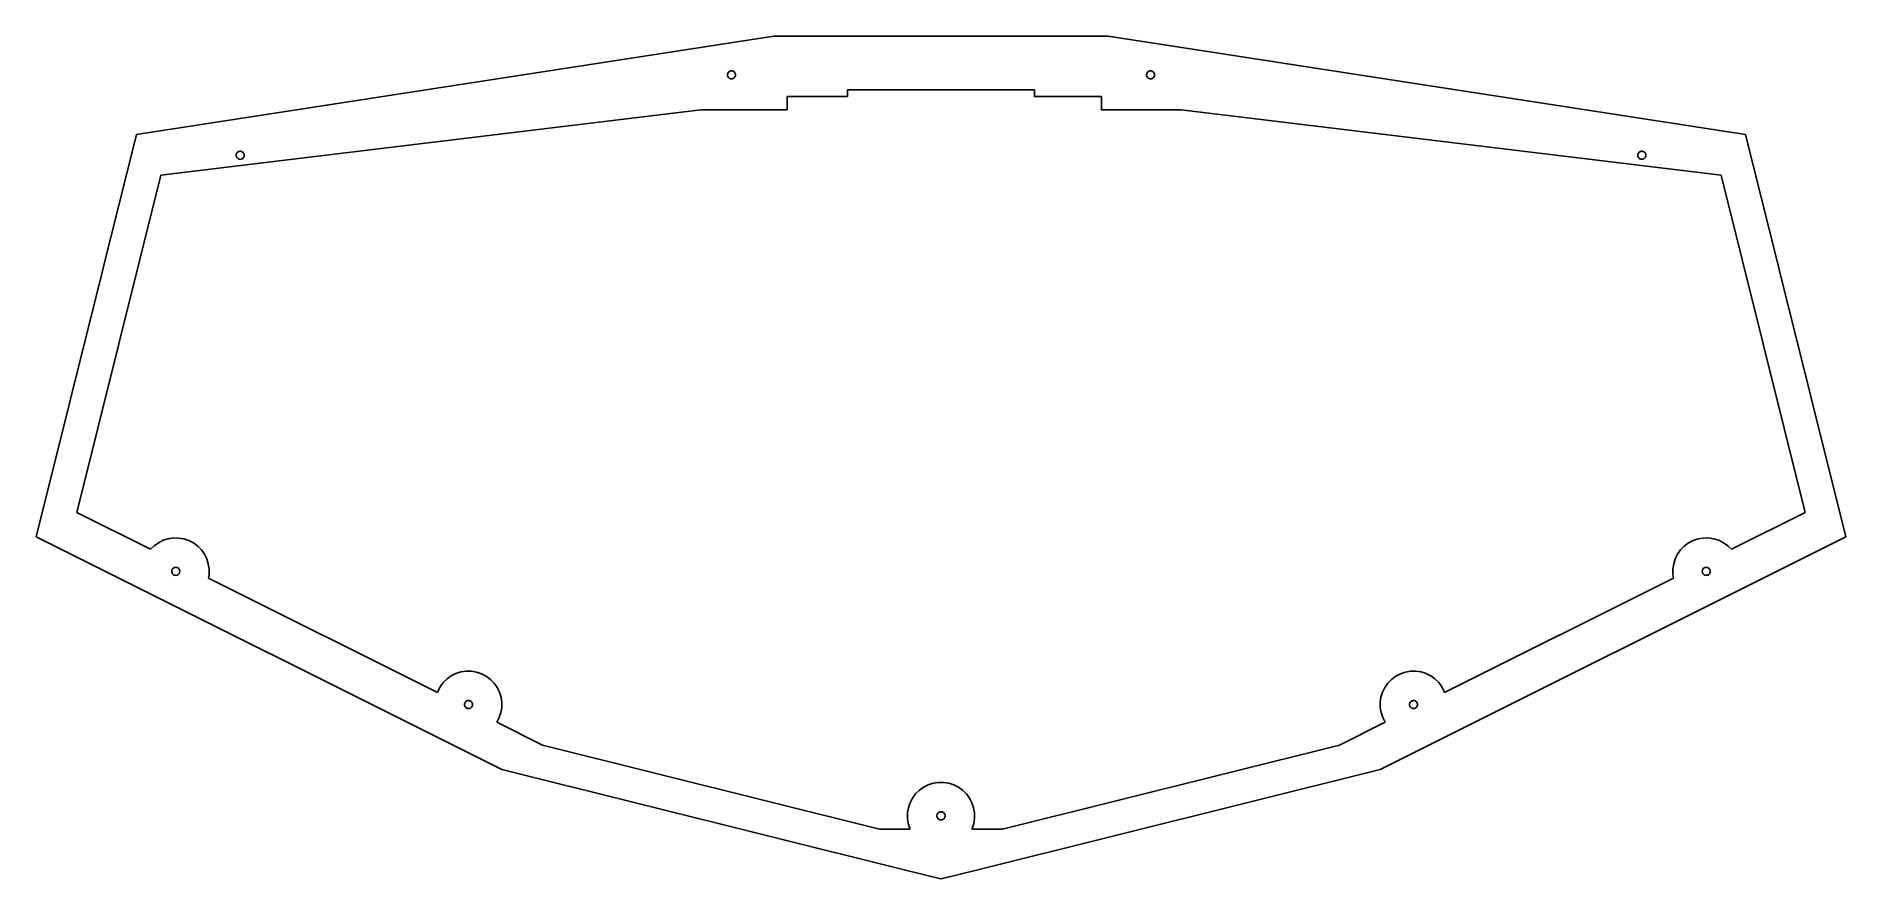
# Model space of a CAD drawing. Header units: metres. Extents: x -135 to 135, y -38 to 88.
import ezdxf

# ---------------------------------------------------------------- set-up
doc = ezdxf.new("R2010")
doc.units = ezdxf.units.M

msp = doc.modelspace()

# ---------------------------------------------------------------- linework, layer by layer
for p, q in [((-25, 88.005), (-120.344, 73.2909)), ((25, 88.005), (-25, 88.005)), ((120.344, 73.2909), (25, 88.005)), ((-31.9377, 82.1822), (-31.9368, 82.2763)), ((-31.9237, 82.0891), (-31.9377, 82.1822)), ((-31.9368, 82.2763), (-31.9213, 82.3692)), ((-31.8954, 81.9993), (-31.9237, 82.0891)), ((-31.9213, 82.3692), (-31.8914, 82.4585)), ((-31.8534, 81.915), (-31.8954, 81.9993)), ((-31.8914, 82.4585), (-31.8479, 82.542)), ((-31.7987, 81.8383), (-31.8534, 81.915)), ((-31.8479, 82.542), (-31.7919, 82.6177)), ((-31.7327, 81.7712), (-31.7987, 81.8383)), ((-31.7919, 82.6177), (-31.7248, 82.6836)), ((-31.6571, 81.7152), (-31.7327, 81.7712)), ((-31.7248, 82.6836), (-31.6481, 82.7383)), ((-31.5735, 81.6717), (-31.6571, 81.7152)), ((-31.6481, 82.7383), (-31.5639, 82.7803)), ((-31.4843, 81.6418), (-31.5735, 81.6717)), ((-31.5639, 82.7803), (-31.4741, 82.8086)), ((-31.3914, 81.6263), (-31.4843, 81.6418)), ((-31.4741, 82.8086), (-31.381, 82.8226)), ((-31.2973, 81.6255), (-31.3914, 81.6263)), ((-31.381, 82.8226), (-31.2868, 82.8217)), ((-31.2041, 81.6394), (-31.2973, 81.6255)), ((-31.2868, 82.8217), (-31.194, 82.8062)), ((-31.1143, 81.6677), (-31.2041, 81.6394)), ((-31.194, 82.8062), (-31.1047, 82.7763)), ((-31.0301, 81.7097), (-31.1143, 81.6677)), ((-31.1047, 82.7763), (-31.0211, 82.7328)), ((-30.9534, 81.7644), (-31.0301, 81.7097)), ((-31.0211, 82.7328), (-30.9455, 82.6768)), ((-30.8863, 81.8304), (-30.9534, 81.7644)), ((-30.9455, 82.6768), (-30.8795, 82.6097)), ((-30.8303, 81.9061), (-30.8863, 81.8304)), ((-30.8795, 82.6097), (-30.8248, 82.533)), ((-30.7868, 81.9896), (-30.8303, 81.9061)), ((-30.8248, 82.533), (-30.7828, 82.4488)), ((-30.7569, 82.0789), (-30.7868, 81.9896)), ((-30.7828, 82.4488), (-30.7545, 82.359)), ((-30.7414, 82.1717), (-30.7569, 82.0789)), ((-30.7545, 82.359), (-30.7406, 82.2659)), ((-30.7406, 82.2659), (-30.7414, 82.1717)), ((30.7406, 82.2659), (30.7545, 82.359)), ((30.7414, 82.1717), (30.7406, 82.2659)), ((30.7569, 82.0789), (30.7414, 82.1717)), ((30.7545, 82.359), (30.7828, 82.4488)), ((30.7868, 81.9896), (30.7569, 82.0789)), ((30.7828, 82.4488), (30.8248, 82.533)), ((30.8303, 81.9061), (30.7868, 81.9896)), ((30.8248, 82.533), (30.8795, 82.6097)), ((30.8863, 81.8304), (30.8303, 81.9061)), ((30.8795, 82.6097), (30.9455, 82.6768)), ((30.9534, 81.7644), (30.8863, 81.8304)), ((30.9455, 82.6768), (31.0211, 82.7328)), ((31.0301, 81.7097), (30.9534, 81.7644)), ((31.0211, 82.7328), (31.1047, 82.7763)), ((31.1143, 81.6677), (31.0301, 81.7097)), ((31.1047, 82.7763), (31.194, 82.8062)), ((31.2041, 81.6394), (31.1143, 81.6677)), ((31.194, 82.8062), (31.2868, 82.8217)), ((31.2973, 81.6255), (31.2041, 81.6394)), ((31.2868, 82.8217), (31.381, 82.8226)), ((31.3914, 81.6263), (31.2973, 81.6255)), ((31.381, 82.8226), (31.4741, 82.8086)), ((31.4843, 81.6418), (31.3914, 81.6263)), ((31.4741, 82.8086), (31.5639, 82.7803)), ((31.5735, 81.6717), (31.4843, 81.6418)), ((31.5639, 82.7803), (31.6481, 82.7383)), ((31.6571, 81.7152), (31.5735, 81.6717)), ((31.6481, 82.7383), (31.7248, 82.6836)), ((31.7327, 81.7712), (31.6571, 81.7152)), ((31.7248, 82.6836), (31.7919, 82.6177)), ((31.7987, 81.8383), (31.7327, 81.7712)), ((31.7919, 82.6177), (31.8479, 82.542)), ((31.8534, 81.915), (31.7987, 81.8383)), ((31.8479, 82.542), (31.8914, 82.4585)), ((31.8954, 81.9993), (31.8534, 81.915)), ((31.8914, 82.4585), (31.9213, 82.3692)), ((31.9237, 82.0891), (31.8954, 81.9993)), ((31.9213, 82.3692), (31.9368, 82.2763)), ((31.9377, 82.1822), (31.9237, 82.0891)), ((31.9368, 82.2763), (31.9377, 82.1822)), ((-23, 76.9702), (-23, 79)), ((-23, 79), (-14, 79)), ((-14, 79), (-14, 80)), ((-14, 80), (14, 80)), ((14, 80), (14, 79)), ((14, 79), (24, 79)), ((24, 79), (24, 76.9702)), ((-116.695, 67.2177), (-35.9367, 76.9702)), ((-35.9367, 76.9702), (-23, 76.9702)), ((24, 76.9702), (35.9367, 76.9702)), ((35.9367, 76.9702), (116.695, 67.2177)), ((-120.344, 73.2909), (-135.343, 13.1326)), ((135.343, 13.1326), (120.344, 73.2909)), ((-105.414, 70.3414), (-105.384, 70.4307)), ((-105.384, 70.4307), (-105.341, 70.5142)), ((-105.341, 70.5142), (-105.285, 70.5899)), ((-105.285, 70.5899), (-105.218, 70.6559)), ((-105.218, 70.6559), (-105.141, 70.7106)), ((-105.141, 70.7106), (-105.057, 70.7526)), ((-105.057, 70.7526), (-104.967, 70.7809)), ((-104.967, 70.7809), (-104.874, 70.7948)), ((-104.874, 70.7948), (-104.78, 70.794)), ((-104.78, 70.794), (-104.687, 70.7784)), ((-104.687, 70.7784), (-104.598, 70.7486)), ((-104.598, 70.7486), (-104.514, 70.7051)), ((-104.514, 70.7051), (-104.438, 70.6491)), ((-104.438, 70.6491), (-104.372, 70.5819)), ((-104.372, 70.5819), (-104.318, 70.5053)), ((-104.318, 70.5053), (-104.276, 70.421)), ((-104.276, 70.421), (-104.247, 70.3312)), ((104.247, 70.3312), (104.276, 70.421)), ((104.276, 70.421), (104.318, 70.5053)), ((104.318, 70.5053), (104.372, 70.5819)), ((104.372, 70.5819), (104.438, 70.6491)), ((104.438, 70.6491), (104.514, 70.7051)), ((104.514, 70.7051), (104.598, 70.7486)), ((104.598, 70.7486), (104.687, 70.7784)), ((104.687, 70.7784), (104.78, 70.794)), ((104.78, 70.794), (104.874, 70.7948)), ((104.874, 70.7948), (104.967, 70.7809)), ((104.967, 70.7809), (105.057, 70.7526)), ((105.057, 70.7526), (105.141, 70.7106)), ((105.141, 70.7106), (105.218, 70.6559)), ((105.218, 70.6559), (105.285, 70.5899)), ((105.285, 70.5899), (105.341, 70.5142)), ((105.341, 70.5142), (105.384, 70.4307)), ((105.384, 70.4307), (105.414, 70.3414)), ((-105.43, 70.2486), (-105.414, 70.3414)), ((-105.43, 70.1544), (-105.43, 70.2486)), ((-105.417, 70.0613), (-105.43, 70.1544)), ((-105.388, 69.9715), (-105.417, 70.0613)), ((-105.346, 69.8872), (-105.388, 69.9715)), ((-105.292, 69.8106), (-105.346, 69.8872)), ((-105.226, 69.7434), (-105.292, 69.8106)), ((-105.15, 69.6874), (-105.226, 69.7434)), ((-105.066, 69.644), (-105.15, 69.6874)), ((-104.977, 69.6141), (-105.066, 69.644)), ((-104.884, 69.5986), (-104.977, 69.6141)), ((-104.79, 69.5977), (-104.884, 69.5986)), ((-104.697, 69.6116), (-104.79, 69.5977)), ((-104.607, 69.64), (-104.697, 69.6116)), ((-104.523, 69.682), (-104.607, 69.64)), ((-104.446, 69.7366), (-104.523, 69.682)), ((-104.379, 69.8026), (-104.446, 69.7366)), ((-104.323, 69.8783), (-104.379, 69.8026)), ((-104.28, 69.9618), (-104.323, 69.8783)), ((-104.25, 70.0511), (-104.28, 69.9618)), ((-104.234, 70.144), (-104.25, 70.0511)), ((-104.247, 70.3312), (-104.233, 70.2381)), ((-104.233, 70.2381), (-104.234, 70.144)), ((104.233, 70.2381), (104.247, 70.3312)), ((104.234, 70.144), (104.233, 70.2381)), ((104.25, 70.0511), (104.234, 70.144)), ((104.28, 69.9618), (104.25, 70.0511)), ((104.323, 69.8783), (104.28, 69.9618)), ((104.379, 69.8026), (104.323, 69.8783)), ((104.446, 69.7366), (104.379, 69.8026)), ((104.523, 69.682), (104.446, 69.7366)), ((104.607, 69.64), (104.523, 69.682)), ((104.697, 69.6116), (104.607, 69.64)), ((104.79, 69.5977), (104.697, 69.6116)), ((104.884, 69.5986), (104.79, 69.5977)), ((104.977, 69.6141), (104.884, 69.5986)), ((105.066, 69.644), (104.977, 69.6141)), ((105.15, 69.6874), (105.066, 69.644)), ((105.226, 69.7434), (105.15, 69.6874)), ((105.292, 69.8106), (105.226, 69.7434)), ((105.346, 69.8872), (105.292, 69.8106)), ((105.388, 69.9715), (105.346, 69.8872)), ((105.417, 70.0613), (105.388, 69.9715)), ((105.414, 70.3414), (105.43, 70.2486)), ((105.43, 70.1544), (105.417, 70.0613)), ((105.43, 70.2486), (105.43, 70.1544)), ((-129.27, 16.7817), (-116.695, 67.2177)), ((116.695, 67.2177), (129.27, 16.7817)), ((-118.232, 11.2712), (-129.27, 16.7817)), ((129.27, 16.7817), (118.232, 11.2712)), ((-135.343, 13.1326), (-65.6868, -21.6418)), ((-117.684, 11.81), (-118.232, 11.2712)), ((-117.045, 12.2656), (-117.684, 11.81)), ((-116.343, 12.6157), (-117.045, 12.2656)), ((-115.595, 12.8516), (-116.343, 12.6157)), ((-114.819, 12.9676), (-115.595, 12.8516)), ((-114.034, 12.9607), (-114.819, 12.9676)), ((-113.26, 12.8313), (-114.034, 12.9607)), ((-112.516, 12.5823), (-113.26, 12.8313)), ((-111.82, 12.22), (-112.516, 12.5823)), ((-111.189, 11.7533), (-111.82, 12.22)), ((-110.64, 11.1937), (-111.189, 11.7533)), ((-110.184, 10.555), (-110.64, 11.1937)), ((65.6868, -21.6418), (135.343, 13.1326)), ((110.64, 11.1937), (110.184, 10.555)), ((111.189, 11.7533), (110.64, 11.1937)), ((111.82, 12.22), (111.189, 11.7533)), ((112.516, 12.5823), (111.82, 12.22)), ((113.26, 12.8313), (112.516, 12.5823)), ((114.034, 12.9607), (113.26, 12.8313)), ((114.819, 12.9676), (114.034, 12.9607)), ((115.595, 12.8516), (114.819, 12.9676)), ((116.343, 12.6157), (115.595, 12.8516)), ((117.045, 12.2656), (116.343, 12.6157)), ((117.684, 11.81), (117.045, 12.2656)), ((118.232, 11.2712), (117.684, 11.81)), ((-115.067, 8.03206), (-115.052, 8.12492)), ((-115.052, 8.12492), (-115.022, 8.2142)), ((-115.022, 8.2142), (-114.979, 8.29771)), ((-114.979, 8.29771), (-114.923, 8.3734)), ((-114.923, 8.3734), (-114.855, 8.43939)), ((-114.855, 8.43939), (-114.779, 8.49406)), ((-114.779, 8.49406), (-114.695, 8.53607)), ((-114.695, 8.53607), (-114.605, 8.56439)), ((-114.605, 8.56439), (-114.512, 8.57831)), ((-114.512, 8.57831), (-114.417, 8.57748)), ((-114.417, 8.57748), (-114.325, 8.56195)), ((-114.325, 8.56195), (-114.235, 8.53207)), ((-114.235, 8.53207), (-114.152, 8.4886)), ((-114.152, 8.4886), (-114.076, 8.43259)), ((-114.076, 8.43259), (-114.01, 8.36543)), ((-114.01, 8.36543), (-113.955, 8.28879)), ((-113.955, 8.28879), (-113.913, 8.20453)), ((-113.913, 8.20453), (-113.885, 8.11473)), ((-109.834, 9.8528), (-110.184, 10.555)), ((-109.598, 9.10452), (-109.834, 9.8528)), ((-109.482, 8.32855), (-109.598, 9.10452)), ((-109.489, 7.54399), (-109.482, 8.32855)), ((109.598, 9.10452), (109.482, 8.32855)), ((109.482, 8.32855), (109.489, 7.54399)), ((109.834, 9.8528), (109.598, 9.10452)), ((110.184, 10.555), (109.834, 9.8528)), ((113.885, 8.11473), (113.913, 8.20453)), ((113.913, 8.20453), (113.955, 8.28879)), ((113.955, 8.28879), (114.01, 8.36543)), ((114.01, 8.36543), (114.076, 8.43259)), ((114.076, 8.43259), (114.152, 8.4886)), ((114.152, 8.4886), (114.235, 8.53207)), ((114.235, 8.53207), (114.325, 8.56195)), ((114.325, 8.56195), (114.417, 8.57748)), ((114.417, 8.57748), (114.512, 8.57831)), ((114.512, 8.57831), (114.605, 8.56439)), ((114.605, 8.56439), (114.695, 8.53607)), ((114.695, 8.53607), (114.779, 8.49406)), ((114.779, 8.49406), (114.855, 8.43939)), ((114.855, 8.43939), (114.923, 8.3734)), ((114.923, 8.3734), (114.979, 8.29771)), ((114.979, 8.29771), (115.022, 8.2142)), ((115.022, 8.2142), (115.052, 8.12492)), ((115.052, 8.12492), (115.067, 8.03206)), ((-115.068, 7.93791), (-115.067, 8.03206)), ((-115.054, 7.8448), (-115.068, 7.93791)), ((-115.026, 7.755), (-115.054, 7.8448)), ((-114.984, 7.67075), (-115.026, 7.755)), ((-114.929, 7.5941), (-114.984, 7.67075)), ((-114.863, 7.52695), (-114.929, 7.5941)), ((-114.788, 7.47093), (-114.863, 7.52695)), ((-114.704, 7.42746), (-114.788, 7.47093)), ((-114.615, 7.39758), (-114.704, 7.42746)), ((-114.522, 7.38205), (-114.615, 7.39758)), ((-114.428, 7.38123), (-114.522, 7.38205)), ((-114.335, 7.39514), (-114.428, 7.38123)), ((-114.245, 7.42346), (-114.335, 7.39514)), ((-114.161, 7.46547), (-114.245, 7.42346)), ((-114.084, 7.52014), (-114.161, 7.46547)), ((-114.017, 7.58614), (-114.084, 7.52014)), ((-113.961, 7.66182), (-114.017, 7.58614)), ((-113.917, 7.74533), (-113.961, 7.66182)), ((-113.888, 7.83461), (-113.917, 7.74533)), ((-113.872, 7.92747), (-113.888, 7.83461)), ((-113.885, 8.11473), (-113.871, 8.02162)), ((-113.871, 8.02162), (-113.872, 7.92747)), ((-109.587, 6.95557), (-109.489, 7.54399)), ((-75.3331, -10.145), (-109.587, 6.95557)), ((109.587, 6.95557), (75.3331, -10.145)), ((109.489, 7.54399), (109.587, 6.95557)), ((113.871, 8.02162), (113.885, 8.11473)), ((113.872, 7.92747), (113.871, 8.02162)), ((113.888, 7.83461), (113.872, 7.92747)), ((113.917, 7.74533), (113.888, 7.83461)), ((113.961, 7.66182), (113.917, 7.74533)), ((114.017, 7.58614), (113.961, 7.66182)), ((114.084, 7.52014), (114.017, 7.58614)), ((114.161, 7.46547), (114.084, 7.52014)), ((114.245, 7.42346), (114.161, 7.46547)), ((114.335, 7.39514), (114.245, 7.42346)), ((114.428, 7.38123), (114.335, 7.39514)), ((114.522, 7.38205), (114.428, 7.38123)), ((114.615, 7.39758), (114.522, 7.38205)), ((114.704, 7.42746), (114.615, 7.39758)), ((114.788, 7.47093), (114.704, 7.42746)), ((114.863, 7.52695), (114.788, 7.47093)), ((114.929, 7.5941), (114.863, 7.52695)), ((114.984, 7.67075), (114.929, 7.5941)), ((115.026, 7.755), (114.984, 7.67075)), ((115.054, 7.8448), (115.026, 7.755)), ((115.068, 7.93791), (115.054, 7.8448)), ((115.067, 8.03206), (115.068, 7.93791)), ((-73.8934, -8.11571), (-74.453, -8.66563)), ((-73.2547, -7.6601), (-73.8934, -8.11571)), ((-72.5525, -7.31001), (-73.2547, -7.6601)), ((-71.8042, -7.07408), (-72.5525, -7.31001)), ((-71.0282, -6.95811), (-71.8042, -7.07408)), ((-70.2437, -6.96495), (-71.0282, -6.95811)), ((-69.4698, -7.09445), (-70.2437, -6.96495)), ((-68.7258, -7.3434), (-69.4698, -7.09445)), ((-68.0299, -7.70569), (-68.7258, -7.3434)), ((-67.3992, -8.17238), (-68.0299, -7.70569)), ((68.0299, -7.70569), (67.3992, -8.17238)), ((68.7258, -7.3434), (68.0299, -7.70569)), ((69.4698, -7.09445), (68.7258, -7.3434)), ((70.2437, -6.96495), (69.4698, -7.09445)), ((71.0282, -6.95811), (70.2437, -6.96495)), ((71.8042, -7.07408), (71.0282, -6.95811)), ((72.5525, -7.31001), (71.8042, -7.07408)), ((73.2547, -7.6601), (72.5525, -7.31001)), ((73.8934, -8.11571), (73.2547, -7.6601)), ((74.453, -8.66563), (73.8934, -8.11571)), ((-75.282, -9.99228), (-75.3331, -10.145)), ((-74.9197, -9.29633), (-75.282, -9.99228)), ((-74.453, -8.66563), (-74.9197, -9.29633)), ((-66.8492, -8.73199), (-67.3992, -8.17238)), ((-66.3936, -9.37074), (-66.8492, -8.73199)), ((-66.0435, -10.0729), (-66.3936, -9.37074)), ((-65.8076, -10.8212), (-66.0435, -10.0729)), ((-65.6916, -11.5971), (-65.8076, -10.8212)), ((65.8076, -10.8212), (65.6916, -11.5971)), ((66.0435, -10.0729), (65.8076, -10.8212)), ((66.3936, -9.37074), (66.0435, -10.0729)), ((66.8492, -8.73199), (66.3936, -9.37074)), ((67.3992, -8.17238), (66.8492, -8.73199)), ((74.9197, -9.29633), (74.453, -8.66563)), ((75.282, -9.99228), (74.9197, -9.29633)), ((75.3331, -10.145), (75.282, -9.99228)), ((-71.278, -11.9878), (-71.2772, -11.8936)), ((-71.2641, -12.0809), (-71.278, -11.9878)), ((-71.2772, -11.8936), (-71.2616, -11.8008)), ((-71.2358, -12.1707), (-71.2641, -12.0809)), ((-71.2616, -11.8008), (-71.2318, -11.7115)), ((-71.1938, -12.2549), (-71.2358, -12.1707)), ((-71.2318, -11.7115), (-71.1883, -11.628)), ((-71.1391, -12.3316), (-71.1938, -12.2549)), ((-71.1883, -11.628), (-71.1323, -11.5523)), ((-71.0731, -12.3988), (-71.1391, -12.3316)), ((-71.1323, -11.5523), (-71.0651, -11.4863)), ((-70.9974, -12.4548), (-71.0731, -12.3988)), ((-71.0651, -11.4863), (-70.9885, -11.4316)), ((-70.9139, -12.4982), (-70.9974, -12.4548)), ((-70.9885, -11.4316), (-70.9042, -11.3896)), ((-70.8246, -12.5281), (-70.9139, -12.4982)), ((-70.9042, -11.3896), (-70.8144, -11.3613)), ((-70.7318, -12.5436), (-70.8246, -12.5281)), ((-70.8144, -11.3613), (-70.7213, -11.3474)), ((-70.6376, -12.5445), (-70.7318, -12.5436)), ((-70.7213, -11.3474), (-70.6272, -11.3482)), ((-70.5445, -12.5305), (-70.6376, -12.5445)), ((-70.6272, -11.3482), (-70.5343, -11.3638)), ((-70.4547, -12.5022), (-70.5445, -12.5305)), ((-70.5343, -11.3638), (-70.445, -11.3936)), ((-70.3704, -12.4602), (-70.4547, -12.5022)), ((-70.445, -11.3936), (-70.3615, -11.4371)), ((-70.2938, -12.4055), (-70.3704, -12.4602)), ((-70.3615, -11.4371), (-70.2858, -11.4931)), ((-70.2266, -12.3396), (-70.2938, -12.4055)), ((-70.2858, -11.4931), (-70.2198, -11.5603)), ((-70.1706, -12.2639), (-70.2266, -12.3396)), ((-70.2198, -11.5603), (-70.1652, -11.6369)), ((-70.1272, -12.1804), (-70.1706, -12.2639)), ((-70.1652, -11.6369), (-70.1232, -11.7212)), ((-70.0973, -12.0911), (-70.1272, -12.1804)), ((-70.1232, -11.7212), (-70.0948, -11.811)), ((-70.0817, -11.9982), (-70.0973, -12.0911)), ((-70.0948, -11.811), (-70.0809, -11.9041)), ((-70.0809, -11.9041), (-70.0817, -11.9982)), ((-66.0769, -13.8996), (-65.828, -13.1555)), ((-65.828, -13.1555), (-65.6985, -12.3817)), ((-65.6985, -12.3817), (-65.6916, -11.5971)), ((65.6916, -11.5971), (65.6985, -12.3817)), ((65.6985, -12.3817), (65.828, -13.1555)), ((65.828, -13.1555), (66.0769, -13.8996)), ((70.0809, -11.9041), (70.0948, -11.811)), ((70.0817, -11.9982), (70.0809, -11.9041)), ((70.0973, -12.0911), (70.0817, -11.9982)), ((70.0948, -11.811), (70.1232, -11.7212)), ((70.1272, -12.1804), (70.0973, -12.0911)), ((70.1232, -11.7212), (70.1652, -11.6369)), ((70.1706, -12.2639), (70.1272, -12.1804)), ((70.1652, -11.6369), (70.2198, -11.5603)), ((70.2266, -12.3396), (70.1706, -12.2639)), ((70.2198, -11.5603), (70.2858, -11.4931)), ((70.2938, -12.4055), (70.2266, -12.3396)), ((70.2858, -11.4931), (70.3615, -11.4371)), ((70.3704, -12.4602), (70.2938, -12.4055)), ((70.3615, -11.4371), (70.445, -11.3936)), ((70.4547, -12.5022), (70.3704, -12.4602)), ((70.445, -11.3936), (70.5343, -11.3638)), ((70.5445, -12.5305), (70.4547, -12.5022)), ((70.5343, -11.3638), (70.6272, -11.3482)), ((70.6376, -12.5445), (70.5445, -12.5305)), ((70.6272, -11.3482), (70.7213, -11.3474)), ((70.7318, -12.5436), (70.6376, -12.5445)), ((70.7213, -11.3474), (70.8144, -11.3613)), ((70.8246, -12.5281), (70.7318, -12.5436)), ((70.8144, -11.3613), (70.9042, -11.3896)), ((70.9139, -12.4982), (70.8246, -12.5281)), ((70.9042, -11.3896), (70.9885, -11.4316)), ((70.9974, -12.4548), (70.9139, -12.4982)), ((70.9885, -11.4316), (71.0651, -11.4863)), ((71.0731, -12.3988), (70.9974, -12.4548)), ((71.0651, -11.4863), (71.1323, -11.5523)), ((71.1391, -12.3316), (71.0731, -12.3988)), ((71.1323, -11.5523), (71.1883, -11.628)), ((71.1938, -12.2549), (71.1391, -12.3316)), ((71.1883, -11.628), (71.2318, -11.7115)), ((71.2358, -12.1707), (71.1938, -12.2549)), ((71.2318, -11.7115), (71.2616, -11.8008)), ((71.2641, -12.0809), (71.2358, -12.1707)), ((71.2616, -11.8008), (71.2772, -11.8936)), ((71.278, -11.9878), (71.2641, -12.0809)), ((71.2772, -11.8936), (71.278, -11.9878)), ((-66.4349, -14.5872), (-66.0769, -13.8996)), ((-59.6136, -17.9926), (-66.4349, -14.5872)), ((66.4349, -14.5872), (59.6136, -17.9926)), ((66.0769, -13.8996), (66.4349, -14.5872)), ((-9.17761, -30.5677), (-59.6136, -17.9926)), ((59.6136, -17.9926), (9.17761, -30.5677)), ((-65.6868, -21.6418), (-5.52846, -36.6409)), ((5.52846, -36.6409), (65.6868, -21.6418)), ((-2.60075, -24.297), (-3.2395, -24.7526)), ((-1.89861, -23.9469), (-2.60075, -24.297)), ((-1.15033, -23.711), (-1.89861, -23.9469)), ((-0.374344, -23.595), (-1.15033, -23.711)), ((0, -23.5983), (-0.374344, -23.595)), ((0.374344, -23.595), (0, -23.5983)), ((1.15033, -23.711), (0.374344, -23.595)), ((1.89861, -23.9469), (1.15033, -23.711)), ((2.60075, -24.297), (1.89861, -23.9469)), ((3.2395, -24.7526), (2.60075, -24.297)), ((-4.6281, -26.6292), (-4.87704, -27.3732)), ((-4.26581, -25.9332), (-4.6281, -26.6292)), ((-3.79912, -25.3025), (-4.26581, -25.9332)), ((-3.2395, -24.7526), (-3.79912, -25.3025)), ((3.79912, -25.3025), (3.2395, -24.7526)), ((4.26581, -25.9332), (3.79912, -25.3025)), ((4.6281, -26.6292), (4.26581, -25.9332)), ((4.87704, -27.3732), (4.6281, -26.6292)), ((-5.00655, -28.1471), (-5.01338, -28.9316)), ((-5.01338, -28.9316), (-4.89742, -29.7076)), ((-4.87704, -27.3732), (-5.00655, -28.1471)), ((-4.89742, -29.7076), (-4.66148, -30.4559)), ((-0.6241, -28.6247), (-0.623291, -28.5305)), ((-0.610184, -28.7178), (-0.6241, -28.6247)), ((-0.623291, -28.5305), (-0.607742, -28.4377)), ((-0.581879, -28.8076), (-0.610184, -28.7178)), ((-0.607742, -28.4377), (-0.577866, -28.3484)), ((-0.539871, -28.8919), (-0.581879, -28.8076)), ((-0.577866, -28.3484), (-0.534393, -28.2649)), ((-0.485199, -28.9685), (-0.539871, -28.8919)), ((-0.534393, -28.2649), (-0.478394, -28.1892)), ((-0.419205, -29.0357), (-0.485199, -28.9685)), ((-0.478394, -28.1892), (-0.41124, -28.1232)), ((-0.343521, -29.0917), (-0.419205, -29.0357)), ((-0.41124, -28.1232), (-0.334595, -28.0685)), ((-0.26001, -29.1351), (-0.343521, -29.0917)), ((-0.334595, -28.0685), (-0.250336, -28.0265)), ((-0.170715, -29.165), (-0.26001, -29.1351)), ((-0.250336, -28.0265), (-0.160538, -27.9982)), ((-0.077866, -29.1806), (-0.170715, -29.165)), ((-0.160538, -27.9982), (-0.067429, -27.9843)), ((-0.01828, -29.1811), (-0.077866, -29.1806)), ((-0.067429, -27.9843), (0, -27.9849)), ((-0.016266, -29.1814), (-0.01828, -29.1811)), ((0, -29.1812), (-0.016266, -29.1814)), ((0, -27.9849), (0.067429, -27.9843)), ((0.016266, -29.1814), (0, -29.1812)), ((0.01828, -29.1811), (0.016266, -29.1814)), ((0.077866, -29.1806), (0.01828, -29.1811)), ((0.067429, -27.9843), (0.160538, -27.9982)), ((0.170715, -29.165), (0.077866, -29.1806)), ((0.160538, -27.9982), (0.250336, -28.0265)), ((0.26001, -29.1351), (0.170715, -29.165)), ((0.250336, -28.0265), (0.334595, -28.0685)), ((0.343521, -29.0917), (0.26001, -29.1351)), ((0.334595, -28.0685), (0.41124, -28.1232)), ((0.419205, -29.0357), (0.343521, -29.0917)), ((0.41124, -28.1232), (0.478394, -28.1892)), ((0.485199, -28.9685), (0.419205, -29.0357)), ((0.478394, -28.1892), (0.534393, -28.2649)), ((0.539871, -28.8919), (0.485199, -28.9685)), ((0.534393, -28.2649), (0.577866, -28.3484)), ((0.581879, -28.8076), (0.539871, -28.8919)), ((0.577866, -28.3484), (0.607742, -28.4377)), ((0.610184, -28.7178), (0.581879, -28.8076)), ((0.607742, -28.4377), (0.623291, -28.5305)), ((0.6241, -28.6247), (0.610184, -28.7178)), ((0.623291, -28.5305), (0.6241, -28.6247)), ((4.66148, -30.4559), (4.89742, -29.7076)), ((5.00655, -28.1471), (4.87704, -27.3732)), ((4.89742, -29.7076), (5.01338, -28.9316)), ((5.01338, -28.9316), (5.00655, -28.1471)), ((-4.60573, -30.5677), (-9.17761, -30.5677)), ((-4.66148, -30.4559), (-4.60573, -30.5677)), ((4.60573, -30.5677), (4.66148, -30.4559)), ((9.17761, -30.5677), (4.60573, -30.5677)), ((-5.52846, -36.6409), (-0.00499, -38)), ((0.00499, -38), (5.52846, -36.6409)), ((-0.00499, -38), (0.00499, -38))]:
    msp.add_line(p, q)

doc.saveas('drawing.dxf')
